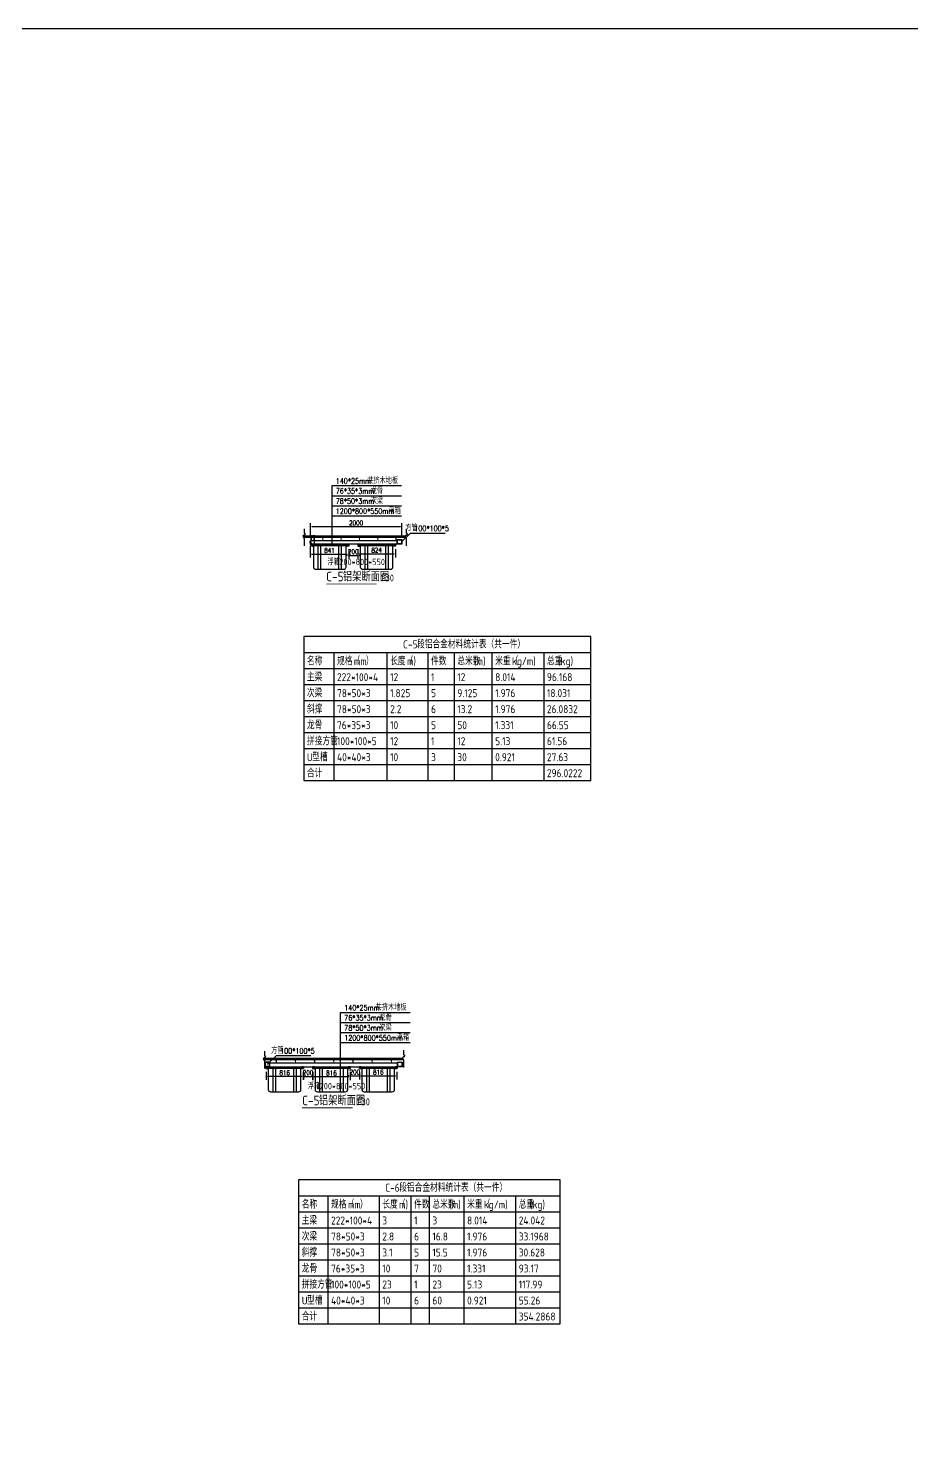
# Model space of a CAD drawing. Extents: x -89702 to 926017, y -610001 to -56924.
# Drawn here: x 47535 to 66867, y -521920 to -490906 of the extents above; entities that cross this region are included whole.
import ezdxf

# ---------------------------------------------------------------- set-up
doc = ezdxf.new("R2010")
doc.units = 0
doc.header["$LTSCALE"] = 10
doc.header["$MEASUREMENT"] = 0
for name, color, linetype in [('BJ02', 2, 'Continuous'), ('DIM_LEAD', 3, 'Continuous'), ('DIM_SYMB', 3, 'Continuous'), ('PUB_TAB', 7, 'Continuous'), ('PUB_TEXT', 7, 'Continuous'), ('W-STEEL_FRAME钢架', 3, 'Continuous'), ('W-STEEL_KEEL钢龙骨', 5, 'Continuous'), ('W-WOOD_FLOOR木地板', 30, 'Continuous'), ('浮箱U槽', 5, 'Continuous'), ('结构', 1, 'Continuous'), ('铝合金', 7, 'Continuous')]:
    doc.layers.add(name, color=color, linetype=linetype)
doc.styles.add('_TCH_DIM', font='SIMPLEX', dxfattribs={"bigfont": 'GBCBIG'})
doc.styles.get("Standard").update_dxf_attribs({"font": 'gbenor.shx', "bigfont": 'gbcbig.shx'})
doc.styles.add('STANDARD_T3', font='simplex.shx', dxfattribs={"width": 0.7, "bigfont": 'gbcbig.shx'})
doc.dimstyles.new('W&&30', dxfattribs={"dimtxt": 105, "dimasz": 30, "dimexe": 75, "dimexo": 90, "dimgap": 30, "dimtad": 1, "dimdec": 0, "dimzin": 0, "dimdsep": 46, "dimtxsty": 'STANDARD_T3', "dimcen": 0.09, "dimclrd": 1, "dimclre": 1, "dimclrt": 7, "dimazin": 2, "dimtfac": 1, "dimtdec": 0, "dimtix": 1, "dimtmove": 2, "dimatfit": 3, "dimfxl": 0, "dimtolj": 1, "dimtzin": 0, "dimarcsym": 0})

# ---------------------------------------------------------------- blocks, each defined once
blk = doc.blocks.new('$matou$00000085')
at = {"color": 0, "lineweight": 5}
for p, q in [((-17, 36, 0), (-17, 37, 0)), ((-4, 34, 0), (-4, 35, 0)), ((-1, 13, 0), (-3, 13, 0))]:
    blk.add_line(p, q, dxfattribs=at)
at = {"color": 0, "lineweight": 0, "ltscale": 0.5}
blk.add_arc((-2, 17, 0), 4.07, 274.7282, 349.8472, dxfattribs=at)
at = {"layer": '结构', "color": 0, "linetype": 'ByBlock', "lineweight": 0, "ltscale": 0.5}
for p, q in [((-7, 38, 0), (-16, 38, 0)), ((-16, 35, 0), (-8, 35, 0)), ((-7, -34, 0), (-7, 34, 0)), ((-5, 33, 0), (-4, 34, 0)), ((-4, 33, 0), (-5, 33, 0)), ((-5, 31, 0), (-4, 32, 0)), ((-4, 31, 0), (-5, 31, 0)), ((-5, 31, 0), (-4, 31, 0)), ((-4, 31, 0), (-5, 31, 0)), ((-5, 29, 0), (-4, 29, 0)), ((-4, 29, 0), (-5, 29, 0)), ((-5, 27, 0), (-4, 27, 0)), ((-4, 27, 0), (-5, 27, 0)), ((-4, 26, 0), (-5, 25, 0)), ((-5, 25, 0), (-4, 25, 0)), ((-5, 24, 0), (-4, 23, 0)), ((-4, 24, 0), (-5, 24, 0)), ((-5, 22, 0), (-4, 22, 0)), ((-4, 22, 0), (-5, 22, 0)), ((-5, 20, 0), (-4, 20, 0)), ((-4, 20, 0), (-5, 20, 0)), ((-4, 32, 0), (-4, 33, 0)), ((-4, 31, 0), (-4, 29, 0)), ((-4, 31, 0), (-4, 31, 0)), ((-4, 29, 0), (-4, 27, 0)), ((-4, 27, 0), (-4, 26, 0)), ((-4, 25, 0), (-4, 24, 0)), ((-4, 23, 0), (-4, 22, 0)), ((-4, 22, 0), (-4, 20, 0)), ((-4, 20, 0), (-4, 19, 0)), ((-4, -34, 0), (-4, 12, 0)), ((-1, 34, 0), (-1, 35, 0)), ((0, 33, 0), (-1, 34, 0)), ((-1, 33, 0), (0, 33, 0)), ((-1, 32, 0), (-1, 33, 0)), ((0, 31, 0), (-1, 32, 0)), ((-1, 31, 0), (0, 31, 0)), ((-1, 30, 0), (-1, 31, 0)), ((0, 30, 0), (-1, 30, 0)), ((-1, 29, 0), (0, 30, 0)), ((-1, 28, 0), (-1, 29, 0)), ((0, 28, 0), (-1, 28, 0)), ((-1, 28, 0), (0, 28, 0)), ((-1, 26, 0), (-1, 28, 0)), ((0, 26, 0), (-1, 26, 0)), ((-1, 26, 0), (0, 26, 0)), ((-1, 25, 0), (-1, 26, 0)), ((0, 24, 0), (-1, 25, 0)), ((-1, 24, 0), (0, 24, 0)), ((-1, 23, 0), (-1, 24, 0)), ((0, 22, 0), (-1, 23, 0)), ((-1, 22, 0), (0, 22, 0)), ((-1, 22, 0), (-1, 22, 0)), ((-1, 21, 0), (-1, 22, 0)), ((0, 21, 0), (-1, 21, 0)), ((-1, 20, 0), (0, 21, 0)), ((-1, 19, 0), (-1, 20, 0)), ((2, 38, 0), (16, 38, 0)), ((3, 34, 0), (3, 17, 0)), ((16, 35, 0), (4, 35, 0)), ((17, 37, 0), (17, 36, 0)), ((-17, -35, 0), (-8, -35, 0)), ((-17, -38, 0), (-17, -36, 0)), ((17, -38, 0), (-17, -38, 0)), ((-3, -35, 0), (17, -35, 0)), ((17, -36, 0), (17, -38, 0))]:
    blk.add_line(p, q, dxfattribs=at)
for centre, radius, start, end in [((-16, 37, 0), 1, 90, 180), ((-16, 36, 0), 1, 180, 270), ((-8, 34, 0), 1, 0, 90), ((-7, 35, 0), 3, 0, 90.0017), ((-2, 19, 0), 1.75, 180, 0), ((-3, 12, 0), 1, 90, 180), ((2, 35, 0), 3, 89.9983, 180), ((4, 34, 0), 1, 90, 180), ((16, 37, 0), 1, 0, 90), ((16, 36, 0), 1, 270, 360), ((-17, -36, 0), 0.5, 90, 180), ((-17, -38, 0), 0.5, 180, 270), ((-8, -34, 0), 1, 270, 0), ((-3, -34, 0), 1, 180, 270), ((17, -36, 0), 0.5, 0, 90), ((17, -38, 0), 0.5, 270, 0)]:
    blk.add_arc(centre, radius, start, end, dxfattribs=at)
blk = doc.blocks.new('*U798')
at = {"layer": 'W-STEEL_KEEL钢龙骨', "yscale": -1, "rotation": 89.99999999999999}
blk.add_blockref('$matou$00000085', (0, 0, 0), dxfattribs=at)
blk = doc.blocks.new('*U799')
at = {"layer": '浮箱U槽', "color": 0, "linetype": 'ByBlock', "lineweight": -2, "transparency": 16777216}
for p in [(0, 2520), (0, 2100), (0, 1680), (0, 1260), (0, 840), (0, 420), (0, 0)]:
    blk.add_blockref('*U798', p, dxfattribs=at)
blk = doc.blocks.new('*D800')
at = {"layer": 'Defpoints', "color": 0, "transparency": 16777216}
for p in [(52737, -513632), (52737, -513826), (53553, -513632)]:
    blk.add_point(p, dxfattribs=at)
at = {"layer": 'W-STEEL_FRAME钢架', "color": 1, "lineweight": -2, "transparency": 16777216}
for p, q in [((52737, -513722), (52737, -513901)), ((53523, -513826), (52767, -513826)), ((53553, -513722), (53553, -513901))]:
    blk.add_line(p, q, dxfattribs=at)
at = {"layer": 'W-STEEL_FRAME钢架', "color": 1, "transparency": 16777216}
for points in [[(52767, -513821), (52767, -513831), (52737, -513826)], [(53523, -513821), (53523, -513831), (53553, -513826)]]:
    blk.add_solid(points, dxfattribs=at)
at = {"layer": 'W-STEEL_FRAME钢架', "color": 7, "transparency": 16777216, "insert": (53145, -513744), "char_height": 105, "attachment_point": 5, "style": 'STANDARD_T3'}
blk.add_mtext('\\A1;816', dxfattribs=at)
blk = doc.blocks.new('*D801')
at = {"layer": 'Defpoints', "color": 0, "transparency": 16777216}
for p in [(54581, -513632), (54782, -513632), (54782, -513812)]:
    blk.add_point(p, dxfattribs=at)
at = {"layer": 'W-STEEL_FRAME钢架', "color": 1, "lineweight": -2, "transparency": 16777216}
for p, q in [((54551, -513812), (54521, -513812)), ((54581, -513722), (54581, -513887)), ((54581, -513812), (54782, -513812)), ((54782, -513722), (54782, -513887)), ((54812, -513812), (54842, -513812))]:
    blk.add_line(p, q, dxfattribs=at)
at = {"layer": 'W-STEEL_FRAME钢架', "color": 1, "transparency": 16777216}
for points in [[(54551, -513807), (54551, -513817), (54581, -513812)], [(54812, -513807), (54812, -513817), (54782, -513812)]]:
    blk.add_solid(points, dxfattribs=at)
at = {"layer": 'W-STEEL_FRAME钢架', "color": 7, "transparency": 16777216, "insert": (54682, -513729), "char_height": 105, "attachment_point": 5, "style": 'STANDARD_T3'}
blk.add_mtext('\\A1;200', dxfattribs=at)
blk = doc.blocks.new('*D802')
at = {"layer": 'Defpoints', "color": 0, "transparency": 16777216}
for p in [(53761, -513632), (53761, -513833), (54577, -513632)]:
    blk.add_point(p, dxfattribs=at)
at = {"layer": 'W-STEEL_FRAME钢架', "color": 1, "lineweight": -2, "transparency": 16777216}
for p, q in [((53761, -513722), (53761, -513908)), ((54547, -513833), (53791, -513833)), ((54577, -513722), (54577, -513908))]:
    blk.add_line(p, q, dxfattribs=at)
at = {"layer": 'W-STEEL_FRAME钢架', "color": 1, "transparency": 16777216}
for points in [[(53791, -513828), (53791, -513838), (53761, -513833)], [(54547, -513828), (54547, -513838), (54577, -513833)]]:
    blk.add_solid(points, dxfattribs=at)
at = {"layer": 'W-STEEL_FRAME钢架', "color": 7, "transparency": 16777216, "insert": (54169, -513750), "char_height": 105, "attachment_point": 5, "style": 'STANDARD_T3'}
blk.add_mtext('\\A1;816', dxfattribs=at)
blk = doc.blocks.new('*D803')
at = {"layer": 'Defpoints', "color": 0, "transparency": 16777216}
for p in [(53557, -513632), (53757, -513632), (53757, -513823)]:
    blk.add_point(p, dxfattribs=at)
at = {"layer": 'W-STEEL_FRAME钢架', "color": 1, "lineweight": -2, "transparency": 16777216}
for p, q in [((53527, -513823), (53497, -513823)), ((53557, -513722), (53557, -513898)), ((53557, -513823), (53757, -513823)), ((53757, -513722), (53757, -513898)), ((53787, -513823), (53817, -513823))]:
    blk.add_line(p, q, dxfattribs=at)
at = {"layer": 'W-STEEL_FRAME钢架', "color": 1, "transparency": 16777216}
for points in [[(53527, -513818), (53527, -513828), (53557, -513823)], [(53787, -513818), (53787, -513828), (53757, -513823)]]:
    blk.add_solid(points, dxfattribs=at)
at = {"layer": 'W-STEEL_FRAME钢架', "color": 7, "transparency": 16777216, "insert": (53657, -513741), "char_height": 105, "attachment_point": 5, "style": 'STANDARD_T3'}
blk.add_mtext('\\A1;200', dxfattribs=at)
blk = doc.blocks.new('800')
at = {"color": 5, "lineweight": -3}
for p, q in [((-460, 520), (-460, 0)), ((-400, 520), (-400, 0)), ((0, 0), (0, 520)), ((60, 0), (60, 520))]:
    blk.add_line(p, q, dxfattribs=at)
at = {"color": 5}
blk.add_lwpolyline([(200, 550), (200, 520), (150, 520), (-550, 520), (-600, 520), (-600, 550)], close=True, dxfattribs=at)
at = {"color": 5, "lineweight": -3}
blk.add_lwpolyline([(150, 520), (150, 50, -0.414214), (100, 0), (-500, 0, -0.414214), (-550, 50), (-550, 520)], format="xyb", dxfattribs=at)
blk = doc.blocks.new('*D804')
at = {"layer": 'Defpoints', "color": 0, "transparency": 16777216}
for p in [(54786, -513632), (55602, -513635), (55602, -513813)]:
    blk.add_point(p, dxfattribs=at)
at = {"layer": 'W-STEEL_FRAME钢架', "color": 1, "lineweight": -2, "transparency": 16777216}
for p, q in [((54786, -513722), (54786, -513888)), ((54816, -513813), (55572, -513813)), ((55602, -513725), (55602, -513888))]:
    blk.add_line(p, q, dxfattribs=at)
at = {"layer": 'W-STEEL_FRAME钢架', "color": 1, "transparency": 16777216}
for points in [[(54816, -513808), (54816, -513818), (54786, -513813)], [(55572, -513808), (55572, -513818), (55602, -513813)]]:
    blk.add_solid(points, dxfattribs=at)
at = {"layer": 'W-STEEL_FRAME钢架', "color": 7, "transparency": 16777216, "insert": (55194, -513731), "char_height": 105, "attachment_point": 5, "style": 'STANDARD_T3'}
blk.add_mtext('\\A1;816', dxfattribs=at)
blk = doc.blocks.new('*D805')
at = {"layer": 'Defpoints', "color": 0, "transparency": 16777216}
for p in [(53705, -502142), (54546, -502207), (54546, -502404)]:
    blk.add_point(p, dxfattribs=at)
at = {"layer": 'W-STEEL_FRAME钢架', "color": 1, "lineweight": -2, "transparency": 16777216}
for p, q in [((53705, -502232), (53705, -502479)), ((53735, -502404), (54516, -502404)), ((54546, -502297), (54546, -502479))]:
    blk.add_line(p, q, dxfattribs=at)
at = {"layer": 'W-STEEL_FRAME钢架', "color": 1, "transparency": 16777216}
for points in [[(53735, -502399), (53735, -502409), (53705, -502404)], [(54516, -502399), (54516, -502409), (54546, -502404)]]:
    blk.add_solid(points, dxfattribs=at)
at = {"layer": 'W-STEEL_FRAME钢架', "color": 7, "transparency": 16777216, "insert": (54126, -502322), "char_height": 105, "attachment_point": 5, "style": 'STANDARD_T3'}
blk.add_mtext('\\A1;841', dxfattribs=at)
blk = doc.blocks.new('*D806')
at = {"layer": 'Defpoints', "color": 0, "transparency": 16777216}
for p in [(54746, -502207), (55570, -502207), (55570, -502399)]:
    blk.add_point(p, dxfattribs=at)
at = {"layer": 'W-STEEL_FRAME钢架', "color": 1, "lineweight": -2, "transparency": 16777216}
for p, q in [((54746, -502297), (54746, -502474)), ((54776, -502399), (55540, -502399)), ((55570, -502297), (55570, -502474))]:
    blk.add_line(p, q, dxfattribs=at)
at = {"layer": 'W-STEEL_FRAME钢架', "color": 1, "transparency": 16777216}
for points in [[(54776, -502394), (54776, -502404), (54746, -502399)], [(55540, -502394), (55540, -502404), (55570, -502399)]]:
    blk.add_solid(points, dxfattribs=at)
at = {"layer": 'W-STEEL_FRAME钢架', "color": 7, "transparency": 16777216, "insert": (55158, -502317), "char_height": 105, "attachment_point": 5, "style": 'STANDARD_T3'}
blk.add_mtext('\\A1;824', dxfattribs=at)
blk = doc.blocks.new('*D807')
at = {"layer": 'Defpoints', "color": 0, "transparency": 16777216}
for p in [(53709, -502086), (55709, -501802), (55709, -502086)]:
    blk.add_point(p, dxfattribs=at)
at = {"layer": 'W-STEEL_FRAME钢架', "color": 1, "lineweight": -2, "transparency": 16777216}
for p, q in [((53709, -501996), (53709, -501727)), ((55709, -501996), (55709, -501727)), ((53739, -501802), (55679, -501802))]:
    blk.add_line(p, q, dxfattribs=at)
at = {"layer": 'W-STEEL_FRAME钢架', "color": 1, "transparency": 16777216}
for points in [[(53739, -501797), (53739, -501807), (53709, -501802)], [(55679, -501797), (55679, -501807), (55709, -501802)]]:
    blk.add_solid(points, dxfattribs=at)
at = {"layer": 'W-STEEL_FRAME钢架', "color": 7, "transparency": 16777216, "insert": (54709, -501720), "char_height": 105, "attachment_point": 5, "style": 'STANDARD_T3'}
blk.add_mtext('\\A1;2000', dxfattribs=at)
blk = doc.blocks.new('*D808')
at = {"layer": 'Defpoints', "color": 0, "transparency": 16777216}
for p in [(54546, -502229), (54746, -502229), (54746, -502434)]:
    blk.add_point(p, dxfattribs=at)
at = {"layer": 'W-STEEL_FRAME钢架', "color": 1, "lineweight": -2, "transparency": 16777216}
for p, q in [((54546, -502319), (54546, -502509)), ((54746, -502319), (54746, -502509)), ((54516, -502434), (54486, -502434)), ((54546, -502434), (54746, -502434)), ((54776, -502434), (54806, -502434))]:
    blk.add_line(p, q, dxfattribs=at)
at = {"layer": 'W-STEEL_FRAME钢架', "color": 1, "transparency": 16777216}
for points in [[(54516, -502429), (54516, -502439), (54546, -502434)], [(54776, -502429), (54776, -502439), (54746, -502434)]]:
    blk.add_solid(points, dxfattribs=at)
at = {"layer": 'W-STEEL_FRAME钢架', "color": 7, "transparency": 16777216, "insert": (54646, -502352), "char_height": 105, "attachment_point": 5, "style": 'STANDARD_T3'}
blk.add_mtext('\\A1;200', dxfattribs=at)

msp = doc.modelspace()

# ---------------------------------------------------------------- hatches: boundary and pattern name
at = {"layer": 'W-WOOD_FLOOR木地板', "true_color": 0xcd6928}
h = msp.add_hatch(dxfattribs=at)
h.set_pattern_fill('木材', color=32, scale=10)
h.set_pattern_definition([(50, (-389995.75, -326342.257), (25.923532, 93.1234154), [600, -80, 200, -40]), (50, (-389942.55, -326322.26), (-66.465069, 3.554523), [120, -13.2, 240, -30]), (50, (-389975.75, -326308.257), (113.1698317, 176.5639521), [320, -56, 160, -40])])
edge = h.paths.add_edge_path()
edge.add_line((53550.7, -502008.5), (53544.7, -502012.7))
edge.add_line((53544.7, -502012.7), (53554.8, -502032.5))
edge.add_line((53554.8, -502032.5), (53782.3, -502032.5))
edge.add_line((53782.3, -502032.5), (53782.3, -502031.1))
edge.add_line((53782.3, -502031.1), (53797.5, -502031.1))
edge.add_arc((53797.5, -502034.1), 3, 31.86817, 90.00167, ccw=False)
edge.add_line((53800.1, -502032.5), (53804.5, -502032.5))
edge.add_arc((53807, -502034.1), 3, 90.00167, 148.13183, ccw=False)
edge.add_line((53807, -502031.1), (53817.3, -502031.1))
edge.add_line((53817.3, -502031.1), (53817.3, -502032.5))
edge.add_line((53817.3, -502032.5), (54182.3, -502032.5))
edge.add_line((54182.3, -502032.5), (54182.3, -502031.1))
edge.add_line((54182.3, -502031.1), (54197.5, -502031.1))
edge.add_arc((54197.5, -502034.1), 3, 31.86817, 90.00167, ccw=False)
edge.add_line((54200.1, -502032.5), (54204.5, -502032.5))
edge.add_arc((54207, -502034.1), 3, 90.00167, 148.13183, ccw=False)
edge.add_line((54207, -502031.1), (54217.3, -502031.1))
edge.add_line((54217.3, -502031.1), (54217.3, -502032.5))
edge.add_line((54217.3, -502032.5), (54582.3, -502032.5))
edge.add_line((54582.3, -502032.5), (54582.3, -502031.1))
edge.add_line((54582.3, -502031.1), (54597.5, -502031.1))
edge.add_arc((54597.5, -502034.1), 3, 31.86817, 90.00167, ccw=False)
edge.add_line((54600.1, -502032.5), (54604.5, -502032.5))
edge.add_arc((54607, -502034.1), 3, 90.00167, 148.13183, ccw=False)
edge.add_line((54607, -502031.1), (54617.3, -502031.1))
edge.add_line((54617.3, -502031.1), (54617.3, -502032.5))
edge.add_line((54617.3, -502032.5), (54982.3, -502032.5))
edge.add_line((54982.3, -502032.5), (54982.3, -502031.1))
edge.add_line((54982.3, -502031.1), (54997.5, -502031.1))
edge.add_arc((54997.5, -502034.1), 3, 31.86817, 90.00167, ccw=False)
edge.add_line((55000.1, -502032.5), (55004.5, -502032.5))
edge.add_arc((55007, -502034.1), 3, 90.00167, 148.13183, ccw=False)
edge.add_line((55007, -502031.1), (55017.3, -502031.1))
edge.add_line((55017.3, -502031.1), (55017.3, -502032.5))
edge.add_line((55017.3, -502032.5), (55382.3, -502032.5))
edge.add_line((55382.3, -502032.5), (55382.3, -502031.1))
edge.add_line((55382.3, -502031.1), (55397.5, -502031.1))
edge.add_arc((55397.5, -502034.1), 3, 31.86817, 90.00167, ccw=False)
edge.add_line((55400.1, -502032.5), (55404.5, -502032.5))
edge.add_arc((55407, -502034.1), 3, 90.00167, 148.13183, ccw=False)
edge.add_line((55407, -502031.1), (55417.3, -502031.1))
edge.add_line((55417.3, -502031.1), (55417.3, -502032.5))
edge.add_line((55417.3, -502032.5), (55784, -502032.5))
edge.add_line((55784, -502032.5), (55784, -502008.5))
edge.add_line((55784, -502008.5), (53550.7, -502008.5))
h = msp.add_hatch(dxfattribs=at)
h.set_pattern_fill('木材', color=32, scale=10)
h.set_pattern_definition([(50, (-390858.17, -337766.657), (25.923532, 93.1234154), [600, -80, 200, -40]), (50, (-390804.97, -337746.657), (-66.465069, 3.554523), [120, -13.2, 240, -30]), (50, (-390838.17, -337732.657), (113.1698317, 176.5639521), [320, -56, 160, -40])])
edge = h.paths.add_edge_path()
edge.add_line((52688.3, -513432.9), (52682.3, -513437.1))
edge.add_line((52682.3, -513437.1), (52692.3, -513456.9))
edge.add_line((52692.3, -513456.9), (52919.9, -513456.9))
edge.add_line((52919.9, -513456.9), (52919.9, -513455.5))
edge.add_line((52919.9, -513455.5), (52935.1, -513455.5))
edge.add_arc((52935.1, -513458.5), 3, 31.86817, 90.00167, ccw=False)
edge.add_line((52937.7, -513456.9), (52942.1, -513456.9))
edge.add_arc((52944.6, -513458.5), 3, 90.00167, 148.13183, ccw=False)
edge.add_line((52944.6, -513455.5), (52954.9, -513455.5))
edge.add_line((52954.9, -513455.5), (52954.9, -513456.9))
edge.add_line((52954.9, -513456.9), (53319.9, -513456.9))
edge.add_line((53319.9, -513456.9), (53319.9, -513455.5))
edge.add_line((53319.9, -513455.5), (53335.1, -513455.5))
edge.add_arc((53335.1, -513458.5), 3, 31.86817, 90.00167, ccw=False)
edge.add_line((53337.7, -513456.9), (53342.1, -513456.9))
edge.add_arc((53344.6, -513458.5), 3, 90.00167, 148.13183, ccw=False)
edge.add_line((53344.6, -513455.5), (53354.9, -513455.5))
edge.add_line((53354.9, -513455.5), (53354.9, -513456.9))
edge.add_line((53354.9, -513456.9), (53719.9, -513456.9))
edge.add_line((53719.9, -513456.9), (53719.9, -513455.5))
edge.add_line((53719.9, -513455.5), (53735.1, -513455.5))
edge.add_arc((53735.1, -513458.5), 3, 31.86817, 90.00167, ccw=False)
edge.add_line((53737.7, -513456.9), (53742.1, -513456.9))
edge.add_arc((53744.6, -513458.5), 3, 90.00167, 148.13183, ccw=False)
edge.add_line((53744.6, -513455.5), (53754.9, -513455.5))
edge.add_line((53754.9, -513455.5), (53754.9, -513456.9))
edge.add_line((53754.9, -513456.9), (54119.9, -513456.9))
edge.add_line((54119.9, -513456.9), (54119.9, -513455.5))
edge.add_line((54119.9, -513455.5), (54135.1, -513455.5))
edge.add_arc((54135.1, -513458.5), 3, 31.86817, 90.00167, ccw=False)
edge.add_line((54137.7, -513456.9), (54142.1, -513456.9))
edge.add_arc((54144.6, -513458.5), 3, 90.00167, 148.13183, ccw=False)
edge.add_line((54144.6, -513455.5), (54154.9, -513455.5))
edge.add_line((54154.9, -513455.5), (54154.9, -513456.9))
edge.add_line((54154.9, -513456.9), (54519.9, -513456.9))
edge.add_line((54519.9, -513456.9), (54519.9, -513455.5))
edge.add_line((54519.9, -513455.5), (54535.1, -513455.5))
edge.add_arc((54535.1, -513458.5), 3, 31.86817, 90.00167, ccw=False)
edge.add_line((54537.7, -513456.9), (54542.1, -513456.9))
edge.add_arc((54544.6, -513458.5), 3, 90.00167, 148.13183, ccw=False)
edge.add_line((54544.6, -513455.5), (54554.9, -513455.5))
edge.add_line((54554.9, -513455.5), (54554.9, -513456.9))
edge.add_line((54554.9, -513456.9), (55737.4, -513456.9))
edge.add_line((55737.4, -513456.9), (55737.4, -513432.9))
edge.add_line((55737.4, -513432.9), (52688.3, -513432.9))

# ---------------------------------------------------------------- linework, layer by layer
at = {"color": 3, "lineweight": -3}
for p, q in [((53724, -502069.6), (53724, -502026.5)), ((53729.5, -502027.5), (53742.1, -502027.5)), ((53740.5, -502003), (53740.8, -502002.5)), ((53742, -502002.5), (53742.3, -502003)), ((53742.5, -502003), (53742.8, -502002.5)), ((53744.5, -502003), (53744.8, -502002.5)), ((53745, -502002.4), (53750.1, -502002.4)), ((53745, -502002.4), (53746.8, -502002.4)), ((53755.6, -502005), (53755.6, -502009.3)), ((53769.7, -502009.3), (53769.7, -502005)), ((53775.2, -502002.4), (53780.4, -502002.4)), ((53788.8, -502003), (53788.5, -502002.5)), ((53790.8, -502003), (53790.5, -502002.5)), ((53791.4, -502002.5), (53791.1, -502003)), ((53792.3, -502032.1), (53792.3, -502069.6)), ((53792.8, -502003), (53792.5, -502002.5)), ((53795.6, -502002.4), (53798, -502002.4)), ((53704.9, -502135.1), (53704.9, -502116.3)), ((53792.3, -502136.3), (53792.3, -502185.7))]:
    msp.add_line(p, q, dxfattribs=at)
at = {"color": 0}
msp.add_line((53755.6, -502007.1), (53769.7, -502007.1), dxfattribs=at)
at = {"color": 1, "lineweight": -3}
for p, q in [((53808.9, -502107.7), (55608.6, -502107.7)), ((55608.6, -502185.7), (53737.3, -502185.7)), ((55616.4, -513532.9), (52816.1, -513532.9)), ((52816.1, -513610.9), (55616.4, -513610.9))]:
    msp.add_line(p, q, dxfattribs=at)
at = {"color": 3, "lineweight": -3}
for points in [[(53725, -502002.4, 0.4142136), (53704.9, -502022.5), (53704.9, -502024.1)], [(53709, -502021.5), (53709, -502021.5), (53725.5, -502021.5, -0.4142136), (53727.5, -502023.5), (53727.5, -502025.5, 0.4139088), (53729.5, -502027.5)], [(53711.6, -502106.9, -0.4035353), (53712.8, -502107.7), (53714.1, -502115.1, 0.3624885), (53715.1, -502115.9), (53722, -502115.9, 0.4142136), (53724, -502113.9), (53724, -502070.8)], [(53722, -502024.5), (53715.1, -502024.5, 0.3624885), (53714.1, -502025.4), (53712.8, -502032.7)], [(53724, -502069.6, 0.1989124), (53724.1, -502069.8), (53724.4, -502070.1, -0.4142136), (53724.4, -502070.4), (53724.1, -502070.7, 0.1989124), (53724, -502070.8)], [(53725, -502006.5), (53725, -502006.5), (53741.1, -502006.5, -0.4142136), (53744.1, -502009.5), (53744.1, -502025.5, -0.4145184), (53742.1, -502027.5)], [(53729.8, -502002.4, -0.1989124), (53729.9, -502002.5), (53730.2, -502003)], [(53730.5, -502003), (53730.8, -502002.5, -0.1989124), (53730.9, -502002.4), (53731.8, -502002.4, -0.1989124), (53731.9, -502002.5), (53732.2, -502003)], [(53732.5, -502003), (53732.8, -502002.5, -0.1989124), (53732.9, -502002.4), (53733.8, -502002.4, -0.1989124), (53733.9, -502002.5), (53734.2, -502003)], [(53734.5, -502003), (53734.8, -502002.5, -0.1989124), (53734.9, -502002.4), (53735.8, -502002.4, -0.1989124), (53735.9, -502002.5), (53736.2, -502003)], [(53736.5, -502003), (53736.8, -502002.5, -0.1989124), (53737, -502002.4), (53737.8, -502002.4, -0.1989124), (53737.9, -502002.5), (53738.2, -502003)], [(53738.5, -502003), (53738.8, -502002.5, -0.1989124), (53739, -502002.4), (53739.8, -502002.4, -0.1989124), (53739.9, -502002.5), (53740.2, -502003)], [(53740.8, -502002.5, -0.1989124), (53741, -502002.4), (53741.8, -502002.4)], [(53743, -502002.4), (53743.8, -502002.4, -0.1989124), (53744, -502002.5), (53744.3, -502003)], [(53762.1, -502027.5), (53748.6, -502027.5, -0.4142136), (53747.6, -502026.5), (53747.6, -502010.5, -0.4142136), (53748.6, -502009.5), (53755.4, -502009.5)], [(53763.3, -502027.5, 0.1989124), (53763.1, -502027.6), (53762.8, -502027.9, -0.4142136), (53762.5, -502027.9), (53762.2, -502027.6, 0.1989124), (53762.1, -502027.5)], [(53763.3, -502027.5), (53776.7, -502027.5, 0.4142136), (53777.7, -502026.5), (53777.7, -502010.5, 0.4142136), (53776.7, -502009.5), (53769.9, -502009.5)], [(53780.8, -502003), (53780.5, -502002.5, 0.1989124), (53780.4, -502002.4), (53778.5, -502002.4)], [(53782.8, -502003), (53782.5, -502002.5, 0.1989124), (53782.4, -502002.4), (53781.5, -502002.4, 0.1989124), (53781.4, -502002.5), (53781.1, -502003)], [(53792.3, -502032.1, 0.4142136), (53791.3, -502031.1), (53782.2, -502031.1, -0.4142136), (53781.2, -502030.1), (53781.2, -502006.5, -0.4142136), (53782.2, -502005.5)], [(53805.3, -502005), (53805.3, -502005.3, -0.4142136), (53805.1, -502005.5), (53782.2, -502005.5)], [(53784.8, -502003), (53784.5, -502002.5, 0.1989124), (53784.4, -502002.4), (53783.5, -502002.4, 0.1989124), (53783.4, -502002.5), (53783.1, -502003)], [(53786.8, -502003), (53786.5, -502002.5, 0.1989124), (53786.4, -502002.4), (53785.5, -502002.4, 0.1989124), (53785.4, -502002.5), (53785.1, -502003)], [(53788.4, -502002.4), (53787.5, -502002.4, 0.1989124), (53787.4, -502002.5), (53787.1, -502003)], [(53790.4, -502002.4), (53789.6, -502002.4, 0.1989124), (53789.4, -502002.5), (53789.1, -502003)], [(53792.4, -502002.4), (53791.6, -502002.4, 0.1989124), (53791.4, -502002.5)], [(53792.3, -502107.7), (53792.3, -502185.7, 2.4142136), (53792.8, -502186.2), (53804.3, -502186.2, -0.4142136), (53805.3, -502187.2), (53805.3, -502188.2, -0.4142136), (53804.3, -502189.2)], [(53792.2, -502069.8), (53791.9, -502070.1, 0.4142136), (53791.9, -502070.4), (53792.2, -502070.7, -0.1989124), (53792.3, -502070.8), (53792.3, -502070.8), (53792.3, -502135.1)], [(53794.8, -502003), (53794.5, -502002.5, 0.1989124), (53794.4, -502002.4), (53793.6, -502002.4, 0.1989124), (53793.4, -502002.5), (53793.1, -502003)], [(53795.6, -502002.4, 0.1989124), (53795.4, -502002.5), (53795.1, -502003)], [(53704.9, -502135.1, 0.1989124), (53705, -502135.3), (53705.3, -502135.6, -0.4142136), (53705.3, -502135.9), (53705, -502136.2, 0.1989124), (53704.9, -502136.3)], [(53704.9, -502161.1, 0.4142136), (53707.5, -502163.6), (53708.8, -502163.6, 0.4142136), (53709, -502163.4)], [(53704.9, -502183.2), (53704.9, -502187.2, 0.4142136), (53707, -502189.2)], [(53736.1, -502225.3, -0.4142136), (53724, -502213.3), (53724, -502191.2, 0.4142136), (53722, -502189.2), (53707, -502189.2)], [(53709, -502177.8, 0.4142136), (53708.8, -502177.6), (53707.5, -502177.6)], [(53709, -502163.4), (53709, -502156.5, -0.4142136), (53710, -502155.5), (53723, -502155.5, -0.4142136), (53724, -502156.5), (53724, -502170, 0.1989124), (53724.1, -502170.2), (53724.4, -502170.5, -0.4142136), (53724.4, -502170.7), (53724.1, -502171, 0.1989124), (53724, -502171.2), (53724, -502184.7, -0.4142136), (53723, -502185.7), (53710, -502185.7, -0.4142136), (53709, -502184.7), (53709, -502177.8)], [(53804.3, -502189.2), (53729, -502189.2, 0.4142136), (53727, -502191.2), (53727, -502213.3, 0.4142136), (53736.1, -502222.3)], [(53752.7, -502225.3), (53753, -502225, -0.4142136), (53753.3, -502225), (53753.6, -502225.3, 0.1989124), (53753.7, -502225.3), (53762.2, -502225.3, 0.4142136), (53763.2, -502224.3), (53763.2, -502223.3, 0.4142136), (53762.2, -502222.3), (53736.1, -502222.3)], [(53752.7, -502225.3, -0.1989124), (53752.5, -502225.3), (53736.1, -502225.3)], [(53792.2, -502135.3), (53791.9, -502135.6, 0.4142136), (53791.9, -502135.9), (53792.2, -502136.2)]]:
    msp.add_lwpolyline(points, format="xyb", dxfattribs=at)
for points in [[(53788.8, -502182.6, -0.4142136), (53785.8, -502185.7), (53730.5, -502185.7, -0.4142136), (53727.5, -502182.6), (53727.5, -502155, 0.4142136), (53724.5, -502152), (53711.5, -502152, -0.4142136), (53708.5, -502149), (53708.5, -502123.4, -0.4142136), (53711.5, -502120.4), (53724.5, -502120.4, 0.4142136), (53727.5, -502117.4), (53727.5, -502107.9, -0.4142136), (53729.5, -502105.8), (53785.8, -502105.8, -0.4142136), (53788.8, -502108.9)], [(53780.7, -502034.6, -0.356394), (53777.8, -502032.2, 0.356394), (53775.8, -502030.6), (53730.5, -502030.6, 0.4142136), (53727.5, -502033.6), (53727.5, -502100.8, 0.4142136), (53729.5, -502102.8), (53785.8, -502102.8, 0.4142136), (53788.8, -502099.8), (53788.8, -502037.6, 0.4142136), (53785.8, -502034.6)]]:
    msp.add_lwpolyline(points, format="xyb", close=True, dxfattribs=at)
for points in [[(53725, -502002.4), (53729.8, -502002.4), (53727.4, -502002.4)], [(53704.9, -502161.1), (53704.9, -502150.6), (53704.9, -502136.3)]]:
    msp.add_lwpolyline(points, dxfattribs=at)
at = {"color": 2}
for points in [[(55608.6, -502085.7), (55708.6, -502085.7), (55708.6, -502185.7), (55608.6, -502185.7)], [(55613.6, -502090.7), (55703.6, -502090.7), (55703.6, -502180.7), (55613.6, -502180.7)], [(52721.1, -513516), (52811.1, -513516), (52811.1, -513606), (52721.1, -513606)], [(55616.4, -513510.9), (55716.4, -513510.9), (55716.4, -513610.9), (55616.4, -513610.9)], [(55621.4, -513515.9), (55711.4, -513515.9), (55711.4, -513605.9), (55621.4, -513605.9)]]:
    msp.add_lwpolyline(points, close=True, dxfattribs=at)
at = {"color": 4}
for points in [[(54546.1, -502185.7), (54546.1, -502228.7), (54506.1, -502228.7), (54506.1, -502224.7), (54542.1, -502224.7), (54542.1, -502189.7), (54506.1, -502189.7), (54506.1, -502185.7)], [(54746, -502185.7), (54746, -502228.7), (54786, -502228.7), (54786, -502224.7), (54750, -502224.7), (54750, -502189.7), (54786, -502189.7), (54786, -502185.7)], [(55573.6, -502185.7), (55573.6, -502228.7), (55533.6, -502228.7), (55533.6, -502224.7), (55569.6, -502224.7), (55569.6, -502189.7), (55533.6, -502189.7), (55533.6, -502185.7)], [(52732.7, -513611), (52732.7, -513654), (52772.7, -513654), (52772.7, -513650), (52736.7, -513650), (52736.7, -513615), (52772.7, -513615), (52772.7, -513611)], [(53557.1, -513610.9), (53557.1, -513653.9), (53517.1, -513653.9), (53517.1, -513649.9), (53552.7, -513649.9), (53552.7, -513614.9), (53517.1, -513614.9), (53517.1, -513610.9)], [(53757, -513610.9), (53757, -513653.9), (53797, -513653.9), (53797, -513649.9), (53761, -513649.9), (53761, -513614.9), (53797, -513614.9), (53797, -513610.9)], [(54581.5, -513610.9), (54581.5, -513653.9), (54541.5, -513653.9), (54541.5, -513649.9), (54577.5, -513649.9), (54577.5, -513614.9), (54541.5, -513614.9), (54541.5, -513610.9)], [(54782, -513610.9), (54782, -513653.9), (54822, -513653.9), (54822, -513649.9), (54786, -513649.9), (54786, -513614.9), (54822, -513614.9), (54822, -513610.9)], [(55606, -513610.9), (55606, -513653.9), (55566, -513653.9), (55566, -513649.9), (55602, -513649.9), (55602, -513614.9), (55566, -513614.9), (55566, -513610.9)]]:
    msp.add_lwpolyline(points, close=True, dxfattribs=at)
at = {"color": 3, "lineweight": -3}
for centre, radius, start, end in [((53714.8, -502024.2), 9.88, 179.70936, 251.9861), ((53715.1, -502116.4), 10.1, 110.04221, 179.70548), ((53725, -502022.5), 16, 89.81657, 176.44721), ((53711.8, -502032.6), 1, 270, 349.7), ((53722, -502026.5), 2.01, 0, 90), ((53730.3, -502002.8), 0.201, 225, 315), ((53732.4, -502002.8), 0.201, 225, 315), ((53734.4, -502002.8), 0.201, 225, 315), ((53736.4, -502002.8), 0.201, 225, 315), ((53738.4, -502002.8), 0.201, 225, 315), ((53740.4, -502002.8), 0.201, 225, 315), ((53741.8, -502002.6), 0.201, 45, 90), ((53742.4, -502002.8), 0.201, 225, 315), ((53743, -502002.6), 0.201, 90, 135), ((53744.4, -502002.8), 0.201, 225, 315), ((53745, -502002.6), 0.201, 90, 135), ((53750.4, -502009.1), 6.62, 38.30466, 92.80743), ((53755.4, -502009.3), 0.201, 270, 0.27411), ((53774.9, -502009.1), 6.62, 87.19257, 141.69534), ((53769.9, -502009.3), 0.201, 180, 270), ((53780.9, -502002.8), 0.201, 225, 315), ((53782.9, -502002.8), 0.201, 225, 315), ((53785, -502002.8), 0.201, 225, 315), ((53787, -502002.8), 0.201, 225, 315), ((53788.4, -502002.6), 0.201, 45, 90), ((53789, -502002.8), 0.201, 225, 315), ((53790.4, -502002.6), 0.201, 45, 90), ((53791, -502002.8), 0.201, 225, 315), ((53792.1, -502069.6), 0.201, 315, 0), ((53792.4, -502002.6), 0.201, 45, 90), ((53793, -502002.8), 0.201, 225, 315), ((53795, -502002.8), 0.201, 225, 315), ((53797.4, -502016.3), 13.8, 54.83943, 92.38149), ((53711.6, -502182.8), 6.62, 128.30466, 182.80743), ((53792.1, -502135.1), 0.201, 315, 0), ((53792.1, -502136.3), 0.201, 360, 45)]:
    msp.add_arc(centre, radius, start, end, dxfattribs=at)
at = {"layer": 'BJ02'}
msp.add_lwpolyline([(24698.5, -490906.1), (67937.1, -490906.1), (67937.1, -610000.5), (24698.5, -610000.5)], close=True, dxfattribs=at)
at = {"layer": 'DIM_LEAD'}
for p, q in [((55706.2, -502127.5), (55901.4, -501941.7)), ((55901.4, -501941.7), (56657.3, -501941.7)), ((52768.7, -513552.8), (52963.9, -513367)), ((52963.9, -513367), (53719.8, -513367))]:
    msp.add_line(p, q, dxfattribs=at)
at = {"layer": 'DIM_LEAD', "const_width": 16}
for points in [[(55700.5, -502133, 1), (55712, -502122, 1)], [(52762.9, -513558.3, 1), (52774.5, -513547.3, 1)]]:
    msp.add_lwpolyline(points, format="xyb", close=True, dxfattribs=at)
at = {"layer": 'DIM_SYMB'}
for p, q in [((54182.8, -501564.7), (54182.8, -500905.3)), ((54182.8, -500905.3), (55702.3, -500905.3)), ((54182.8, -501125.1), (55702.3, -501125.1)), ((54182.8, -501344.9), (55702.3, -501344.9)), ((54182.8, -502192.3), (54182.8, -501564.7)), ((54182.8, -501564.7), (55702.3, -501564.7))]:
    msp.add_line(p, q, dxfattribs=at)
at = {"layer": 'DIM_SYMB', "const_width": 21}
for points in [[(54053.5, -503056.6), (55160, -503056.6)], [(53527.4, -514512.6), (54633.9, -514512.6)]]:
    msp.add_lwpolyline(points, dxfattribs=at)
at = {"layer": 'PUB_TAB'}
for points in [[(53562.1, -507350.9), (59845.9, -507350.9), (59845.9, -504200.9), (53562.1, -504200.9)], [(53448.5, -519232.2), (59178.1, -519232.2), (59178.1, -516082.2), (53448.5, -516082.2)]]:
    msp.add_lwpolyline(points, close=True, dxfattribs=at)
for points in [[(53562.1, -504550.9), (59845.9, -504550.9)], [(54220.6, -504550.9), (54220.6, -507350.9)], [(55383.4, -504550.9), (55383.4, -507350.9)], [(56278.9, -504550.9), (56278.9, -507350.9)], [(56853.6, -504550.9), (56853.6, -507350.9)], [(57682.3, -504550.9), (57682.3, -507350.9)], [(58814.6, -504550.9), (58814.6, -507350.9)], [(53562.1, -504900.9), (59845.9, -504900.9)], [(53562.1, -505250.9), (59845.9, -505250.9)], [(53562.1, -505600.9), (59845.9, -505600.9)], [(53562.1, -505950.9), (59845.9, -505950.9)], [(53562.1, -506300.9), (59845.9, -506300.9)], [(53562.1, -506650.9), (59845.9, -506650.9)], [(53562.1, -507000.9), (59845.9, -507000.9)], [(53448.5, -516432.2), (59178.1, -516432.2)], [(54090.7, -516432.2), (54090.7, -519232.2)], [(55212.1, -516432.2), (55212.1, -519232.2)], [(55907.9, -516432.2), (55907.9, -519232.2)], [(56308.8, -516432.2), (56308.8, -519232.2)], [(57067, -516432.2), (57067, -519232.2)], [(58198.2, -516432.2), (58198.2, -519232.2)], [(53448.5, -516782.2), (59178.1, -516782.2)], [(53448.5, -517132.2), (59178.1, -517132.2)], [(53448.5, -517482.2), (59178.1, -517482.2)], [(53448.5, -517832.2), (59178.1, -517832.2)], [(53448.5, -518182.2), (59178.1, -518182.2)], [(53448.5, -518532.2), (59178.1, -518532.2)], [(53448.5, -518882.2), (59178.1, -518882.2)]]:
    msp.add_lwpolyline(points, dxfattribs=at)
at = {"layer": 'W-STEEL_FRAME钢架'}
for p, q in [((54369.1, -513084), (54369.1, -512424.6)), ((54369.1, -512424.6), (55888.6, -512424.6)), ((54369.1, -512644.4), (55888.6, -512644.4)), ((54369.1, -512864.2), (55888.6, -512864.2)), ((54369.1, -513907.5), (54369.1, -513084)), ((54369.1, -513084), (55888.6, -513084))]:
    msp.add_line(p, q, dxfattribs=at)
at = {"layer": 'W-WOOD_FLOOR木地板', "color": 1}
for points in [[(53569.7, -501849.5), (53569.7, -501940.9), (53595.5, -501977.2), (53545.5, -502012.7), (53569.7, -502060.4), (53569.7, -502224.4)], [(55804.3, -501849.5), (55804.3, -501940.9), (55830.1, -501977.2), (55780.1, -502012.7), (55804.3, -502060.4), (55804.3, -502224.4)], [(55749.3, -513252), (55749.3, -513343.4), (55775.1, -513379.7), (55725.1, -513415.2), (55749.3, -513462.9), (55749.3, -513626.9)], [(52702.2, -513275.2), (52702.2, -513366.5), (52728, -513402.8), (52678, -513438.3), (52702.2, -513486), (52702.2, -513650)]]:
    msp.add_lwpolyline(points, dxfattribs=at)
at = {"layer": 'W-WOOD_FLOOR木地板'}
for points in [[(55786, -502008.5), (53550.7, -502008.5)], [(53554.8, -502032.5), (55790.1, -502032.5)], [(55784, -502032.5), (55784, -502008.5)], [(55735.4, -513432.9), (52688.3, -513432.9)], [(52692.3, -513456.9), (55739.4, -513456.9)]]:
    msp.add_lwpolyline(points, dxfattribs=at)
at = {"layer": '铝合金', "color": 2}
msp.add_lwpolyline([(52816.1, -513611), (52816.1, -513511), (52716.1, -513511), (52716.1, -513611)], close=True, dxfattribs=at)

# ---------------------------------------------------------------- block references
at = {"layer": 'W-STEEL_FRAME钢架'}
for p in [(53344.7, -514167.6), (54369.1, -514167.5), (55394, -514167.5)]:
    msp.add_blockref('800', p, dxfattribs=at)
at = {"layer": 'W-STEEL_KEEL钢龙骨', "yscale": -1, "rotation": 179.9999999999999}
for p in [(53976.6, -502069.7, 0), (54376.6, -502069.7, 0), (54776.6, -502069.7, 0), (55176.6, -502069.7, 0), (55576.6, -502069.7, 0)]:
    msp.add_blockref('$matou$00000085', p, dxfattribs=at)
at = {"layer": '浮箱U槽'}
for p in [(54331.9, -502742.3), (55358.1, -502742.3)]:
    msp.add_blockref('800', p, dxfattribs=at)
at = {"layer": '浮箱U槽', "rotation": 90}
msp.add_blockref('*U799', (55476.2, -513494.9), dxfattribs=at)

# ---------------------------------------------------------------- texts
at = {"layer": 'PUB_TAB'}
for s, height, p in [('段铝合金材料统计表（共一件）', 168.794, (56041.9, -504463.4)), ('C-5', 175, (55735.7, -504463.4)), ('名称', 168.79, (53632.1, -504830.9)), ('规格（', 168.79, (54290.6, -504830.9)), ('mm', 175, (54659.3, -504830.9)), ('）', 168.8, (54921.8, -504830.9)), ('长度（', 168.79, (55453.4, -504830.9)), ('m)', 175, (55822, -504830.9)), ('件数', 168.79, (56348.9, -504830.9)), ('总米数', 168.79, (56923.6, -504830.9)), ('(m)', 175, (57292.2, -504830.9)), ('米重（', 168.79, (57752.3, -504830.9)), ('kg/m)', 175, (58120.9, -504830.9)), ('总重', 168.79, (58884.6, -504830.9)), ('(kg)', 175, (59130.4, -504830.9)), ('主梁', 168.79, (53632.1, -505180.9)), ('222*100*4', 175, (54290.6, -505180.9)), ('12', 175, (55453.4, -505180.9)), ('1', 175, (56348.9, -505180.9)), ('12', 175, (56923.6, -505180.9)), ('8.014', 175, (57752.3, -505180.9)), ('96.168', 175, (58884.6, -505180.9)), ('次梁', 168.79, (53632.1, -505530.9)), ('78*50*3', 175, (54290.6, -505530.9)), ('1.825', 175, (55453.4, -505530.9)), ('5', 175, (56348.9, -505530.9)), ('9.125', 175, (56923.6, -505530.9)), ('1.976', 175, (57752.3, -505530.9)), ('18.031', 175, (58884.6, -505530.9)), ('斜撑', 168.79, (53632.1, -505880.9)), ('78*50*3', 175, (54290.6, -505880.9)), ('2.2', 175, (55453.4, -505880.9)), ('6', 175, (56348.9, -505880.9)), ('13.2', 175, (56923.6, -505880.9)), ('1.976', 175, (57752.3, -505880.9)), ('26.0832', 175, (58884.6, -505880.9)), ('龙骨', 168.79, (53632.1, -506230.9)), ('76*35*3', 175, (54290.6, -506230.9)), ('10', 175, (55453.4, -506230.9)), ('5', 175, (56348.9, -506230.9)), ('50', 175, (56923.6, -506230.9)), ('1.331', 175, (57752.3, -506230.9)), ('66.55', 175, (58884.6, -506230.9)), ('拼接方管', 168.79, (53632.1, -506580.9)), ('100*100*5', 175, (54290.6, -506580.9)), ('12', 175, (55453.4, -506580.9)), ('1', 175, (56348.9, -506580.9)), ('12', 175, (56923.6, -506580.9)), ('5.13', 175, (57752.3, -506580.9)), ('61.56', 175, (58884.6, -506580.9)), ('U', 175, (53632.1, -506930.9)), ('型槽', 168.79, (53748.7, -506930.9)), ('40*40*3', 175, (54290.6, -506930.9)), ('10', 175, (55453.4, -506930.9)), ('3', 175, (56348.9, -506930.9)), ('30', 175, (56923.6, -506930.9)), ('0.921', 175, (57752.3, -506930.9)), ('27.63', 175, (58884.6, -506930.9)), ('合计', 168.79, (53632.1, -507280.9)), ('296.0222', 175, (58884.6, -507280.9)), ('C-6', 175, (55345, -516344.7)), ('段铝合金材料统计表（共一件）', 168.794, (55651.3, -516344.7)), ('名称', 168.79, (53518.5, -516712.2)), ('规格（', 168.79, (54160.7, -516712.2)), ('mm', 175, (54529.3, -516712.2)), ('）', 168.8, (54791.8, -516712.2)), ('长度（', 168.79, (55282.1, -516712.2)), ('m)', 175, (55650.7, -516712.2)), ('件数', 168.79, (55977.9, -516712.2)), ('总米数', 168.79, (56378.8, -516712.2)), ('(m)', 175, (56747.4, -516712.2)), ('米重（', 168.79, (57137, -516712.2)), ('kg/m)', 175, (57505.6, -516712.2)), ('总重', 168.79, (58268.2, -516712.2)), ('(kg)', 175, (58514, -516712.2)), ('主梁', 168.79, (53518.5, -517062.2)), ('222*100*4', 175, (54160.7, -517062.2)), ('3', 175, (55282.1, -517062.2)), ('1', 175, (55977.9, -517062.2)), ('3', 175, (56378.8, -517062.2)), ('8.014', 175, (57137, -517062.2)), ('24.042', 175, (58268.2, -517062.2)), ('次梁', 168.79, (53518.5, -517412.2)), ('78*50*3', 175, (54160.7, -517412.2)), ('2.8', 175, (55282.1, -517412.2)), ('6', 175, (55977.9, -517412.2)), ('16.8', 175, (56378.8, -517412.2)), ('1.976', 175, (57137, -517412.2)), ('33.1968', 175, (58268.2, -517412.2)), ('斜撑', 168.79, (53518.5, -517762.2)), ('78*50*3', 175, (54160.7, -517762.2)), ('3.1', 175, (55282.1, -517762.2)), ('5', 175, (55977.9, -517762.2)), ('15.5', 175, (56378.8, -517762.2)), ('1.976', 175, (57137, -517762.2)), ('30.628', 175, (58268.2, -517762.2)), ('龙骨', 168.79, (53518.5, -518112.2)), ('76*35*3', 175, (54160.7, -518112.2)), ('10', 175, (55282.1, -518112.2)), ('7', 175, (55977.9, -518112.2)), ('70', 175, (56378.8, -518112.2)), ('1.331', 175, (57137, -518112.2)), ('93.17', 175, (58268.2, -518112.2)), ('拼接方管', 168.79, (53518.5, -518462.2)), ('100*100*5', 175, (54160.7, -518462.2)), ('23', 175, (55282.1, -518462.2)), ('1', 175, (55977.9, -518462.2)), ('23', 175, (56378.8, -518462.2)), ('5.13', 175, (57137, -518462.2)), ('117.99', 175, (58268.2, -518462.2)), ('U', 175, (53518.5, -518812.2)), ('型槽', 168.79, (53635.1, -518812.2)), ('40*40*3', 175, (54160.7, -518812.2)), ('10', 175, (55282.1, -518812.2)), ('6', 175, (55977.9, -518812.2)), ('60', 175, (56378.8, -518812.2)), ('0.921', 175, (57137, -518812.2)), ('55.26', 175, (58268.2, -518812.2)), ('合计', 168.79, (53518.5, -519162.2)), ('354.2868', 175, (58268.2, -519162.2))]:
    msp.add_text(s, height=height, dxfattribs=at).set_placement(p)
at = {"layer": 'PUB_TEXT', "color": 7, "style": '_TCH_DIM', "width": 0.705882}
for s, p in [('140*25mm', (54262.6, -500863.3)), ('76*35*3mm', (54262.6, -501083.1)), ('78*50*3mm', (54262.6, -501302.9)), ('1200*800*550mm', (54262.6, -501522.7)), ('100*100*5', (55983.3, -501899.7)), ('140*25mm', (54448.9, -512382.6)), ('76*35*3mm', (54448.9, -512602.4)), ('78*50*3mm', (54448.9, -512822.2)), ('1200*800*550mm', (54448.9, -513042)), ('100*100*5', (53045.8, -513325))]:
    msp.add_text(s, height=119, dxfattribs=at).set_placement(p)
at = {"layer": 'PUB_TEXT', "color": 7, "style": '_TCH_DIM'}
for s, p in [('共挤木地板', (54950.6, -500863.3)), ('龙骨', (55030.6, -501083.1)), ('次梁', (55030.6, -501302.9)), ('浮箱', (55414.6, -501522.7)), ('方管', (55786.7, -501899.7)), ('共挤木地板', (55136.9, -512382.6)), ('龙骨', (55216.9, -512602.4)), ('次梁', (55216.9, -512822.2)), ('浮箱', (55600.9, -513042)), ('方管', (52849.2, -513325))]:
    msp.add_text(s, height=135.04, dxfattribs=at).set_placement(p)
at = {"layer": 'PUB_TEXT'}
for s, height, p in [('浮箱', 135.04, (54082.3, -502644.3)), ('1200*800*550', 140, (54278.9, -502644.3)), ('浮箱', 135.04, (53651.8, -514105.8)), ('1200*800*550', 140, (53848.4, -514105.8))]:
    msp.add_text(s, height=height, dxfattribs=at).set_placement(p)
at = {"layer": 'PUB_TEXT', "color": 7}
for s, height, p in [('C-5', 210, (54053.5, -502998.9)), ('铝架断面图', 202.55, (54421, -502998.9)), ('1:30', 150, (55244, -502998.9)), ('C-5', 210, (53527.4, -514454.9)), ('铝架断面图', 202.55, (53894.9, -514454.9)), ('1:30', 150, (54717.9, -514454.9))]:
    msp.add_text(s, height=height, dxfattribs=at).set_placement(p)

# ---------------------------------------------------------------- dimensions: what is measured, and where the dimension line sits
at = {"layer": 'W-STEEL_FRAME钢架'}
for base, p1, p2, picture, middle in [((55708.6, -501802.5), (53708.9, -502085.7), (55708.6, -502085.7), '*D807', (54708.8, -501720)), ((52736.7, -513826.3), (53552.7, -513632.4), (52736.7, -513632.4), '*D800', (53144.7, -513743.8)), ((53757, -513823.2), (53557.1, -513632.4), (53757, -513632.4), '*D803', (53657, -513740.7)), ((53761.0225, -513832.7679), (54577.4791, -513632.381), (53761.0225, -513632.381), '*D802', (54169.2508, -513750.2679)), ((54781.9653, -513811.8215), (54581.4791, -513632.381), (54781.9653, -513632.381), '*D801', (54681.7222, -513729.3215))]:
    dim = msp.add_linear_dim(base=base, p1=p1, p2=p2, angle=180, dimstyle='W&&30', dxfattribs=at)
    dim.commit()
    dim.dimension.update_dxf_attribs({"geometry": picture, "text_midpoint": middle})
for base, p1, p2, picture, middle in [((54546.1, -502404.4), (53704.9, -502142.2), (54546.1, -502207.2), '*D805', (54125.5, -502321.9)), ((54746, -502434.5), (54546.1, -502228.7), (54746, -502228.7), '*D808', (54646.1, -502352)), ((55569.6, -502399.3), (54746, -502207.2), (55569.6, -502207.3), '*D806', (55157.8, -502316.8)), ((55602, -513813.1), (54786, -513632.4), (55602, -513635.2), '*D804', (55194, -513730.6))]:
    dim = msp.add_linear_dim(base=base, p1=p1, p2=p2, dimstyle='W&&30', dxfattribs=at)
    dim.commit()
    dim.dimension.update_dxf_attribs({"geometry": picture, "text_midpoint": middle})

doc.saveas('drawing.dxf')
